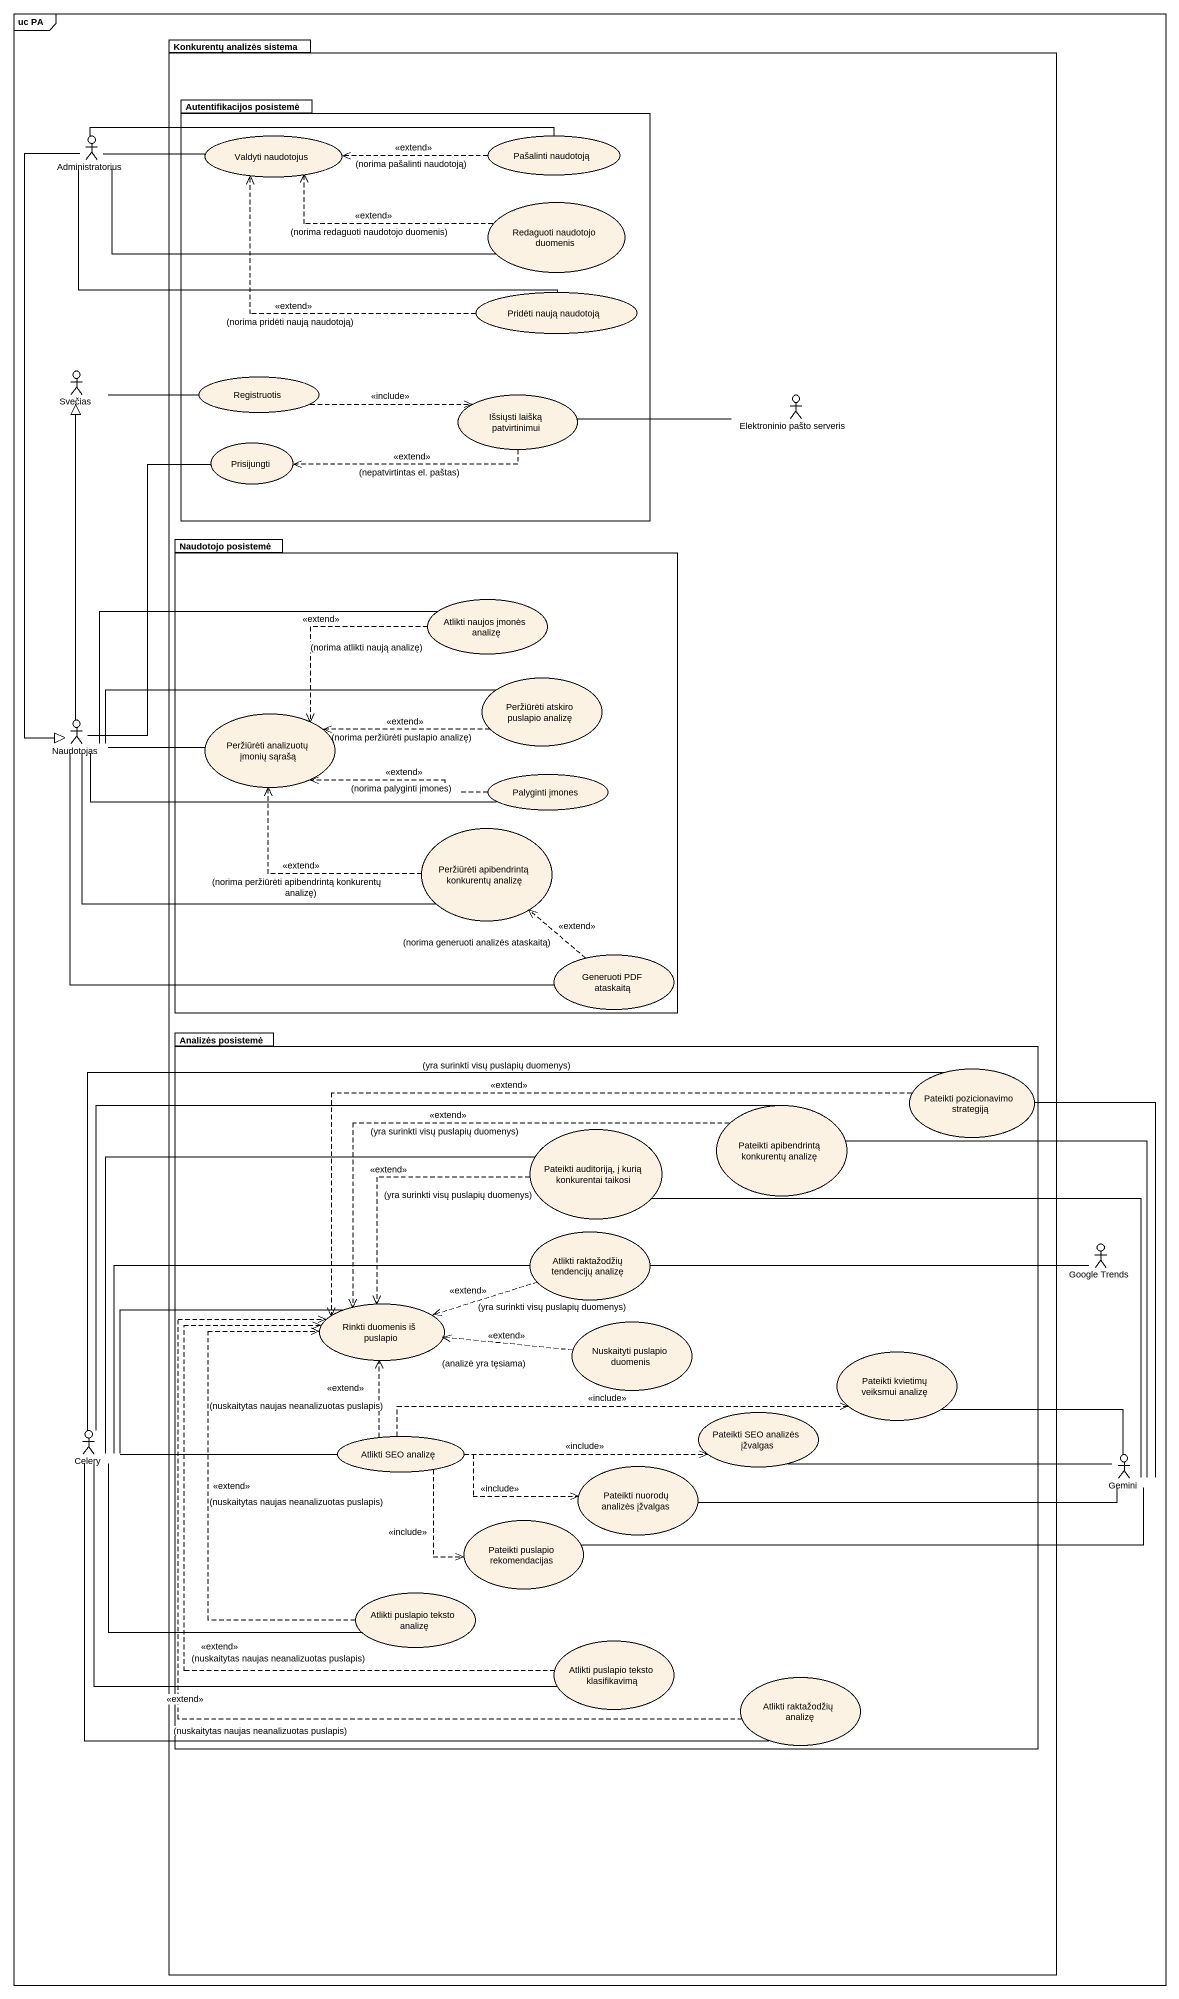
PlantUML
@startuml
mainframe uc PA
package "Konkurentų analizės sistema" as Konkurentų_analizės_sistema {
  package "Autentifikacijos posistemė" as Autentifikacijos_posistemė {
    usecase "Valdyti naudotojus" as Valdyti_naudotojus
    usecase "Pašalinti naudotoją" as Pašalinti_naudotoją
    usecase "Redaguoti naudotojo duomenis" as Redaguoti_naudotojo_duomenis
    usecase "Pridėti naują naudotoją" as Pridėti_naują_naudotoją
    usecase Registruotis
    usecase "Išsiųsti laišką patvirtinimui" as Išsiųsti_laišką
    usecase Prisijungti
  }
  actor "Elektroninio pašto serveris" as Elektroninio_pašto_serveris
  package "Naudotojo posistemė" as Naudotojo_posistemė {
    usecase "Atlikti naujos įmonės analizę" as Atlikti_naujos_įmonės
    usecase "Peržiūrėti atskiro puslapio analizę" as Peržiūrėti_atskiro_puslapio
    usecase "Peržiūrėti analizuotų įmonių sąrašą" as Peržiūrėti_analizuotų
    usecase "Palyginti įmones" as Palyginti_įmones
    usecase "Peržiūrėti apibendrintą konkurentų analizę" as Peržiūrėti_apibendrintą
    usecase "Generuoti PDF ataskaitą" as Generuoti_PDF_ataskaitą
  }
  package "Analizės posistemė" as Analizės_posistemė {
    usecase "Pateikti pozicionavimo strategiją" as Pateikti_pozicionavimo
    usecase "Pateikti apibendrintą konkurentų analizę" as Pateikti_apibendrintą
    usecase "Pateikti auditoriją, į kurią konkurentai taikosi" as Pateikti_auditoriją_į_kurią
    usecase "Atlikti raktažodžių tendencijų analizę" as Atlikti_raktažodžių
    usecase "Rinkti duomenis iš puslapio" as Rinkti_duomenis_iš_puslapio
    usecase "Nuskaityti puslapio duomenis" as Nuskaityti_puslapio_duomenis
    usecase "Pateikti kvietimų veiksmui analizę" as Pateikti_kvietimų_veiksmui
    usecase "Pateikti SEO analizės įžvalgas" as Pateikti_SEO_analizės
    usecase "Atlikti SEO analizę" as Atlikti_SEO_analizę
    usecase "Pateikti nuorodų analizės įžvalgas" as Pateikti_nuorodų_analizės
    usecase "Pateikti puslapio rekomendacijas" as Pateikti_puslapio
    usecase "Atlikti puslapio teksto analizę" as Atlikti_puslapio_teksto
    usecase "Atlikti puslapio teksto klasifikavimą" as Atlikti_puslapio_teksto_2
    usecase "Atlikti raktažodžių analizę" as Atlikti_raktažodžių_analizę
  }
}
actor Administratorius
actor Svečias
actor Naudotojas
actor "Google Trends" as Google_Trends
actor Celery
actor Gemini
Administratorius -right- Valdyti_naudotojus
Administratorius -right- Pašalinti_naudotoją
Administratorius -right- Redaguoti_naudotojo_duomenis
Administratorius -right- Pridėti_naują_naudotoją
Administratorius --|> Naudotojas
Pašalinti_naudotoją .left.> Valdyti_naudotojus : <<extend>>\n(norima pašalinti naudotoją)
Redaguoti_naudotojo_duomenis .left.> Valdyti_naudotojus : <<extend>>\n(norima redaguoti naudotojo duomenis)
Pridėti_naują_naudotoją .left.> Valdyti_naudotojus : <<extend>>\n(norima pridėti naują naudotoją)
Svečias -right- Registruotis
Registruotis .right.> Išsiųsti_laišką : <<include>>
Išsiųsti_laišką -right- Elektroninio_pašto_serveris
Išsiųsti_laišką .left.> Prisijungti : <<extend>>\n(nepatvirtintas el. paštas)
Atlikti_naujos_įmonės .left.> Peržiūrėti_analizuotų : <<extend>>\n(norima atlikti naują analizę)
Peržiūrėti_atskiro_puslapio .left.> Peržiūrėti_analizuotų : <<extend>>\n(norima peržiūrėti puslapio analizę)
Naudotojas -up-|> Svečias
Naudotojas -up- Prisijungti
Naudotojas -right- Atlikti_naujos_įmonės
Naudotojas -right- Peržiūrėti_atskiro_puslapio
Naudotojas -right- Peržiūrėti_analizuotų
Naudotojas -right- Palyginti_įmones
Naudotojas -right- Peržiūrėti_apibendrintą
Naudotojas -right- Generuoti_PDF_ataskaitą
Palyginti_įmones .left.> Peržiūrėti_analizuotų : <<extend>>\n(norima palyginti įmones)
Peržiūrėti_apibendrintą .left.> Peržiūrėti_analizuotų : <<extend>>\n(norima peržiūrėti apibendrintą konkurentų analizę)
Generuoti_PDF_ataskaitą .up.> Peržiūrėti_apibendrintą : <<extend>>\n(norima generuoti analizės ataskaitą)
Pateikti_pozicionavimo .left.> Rinkti_duomenis_iš_puslapio : (yra surinkti visų puslapių duomenys)\n<<extend>>
Pateikti_apibendrintą .left.> Rinkti_duomenis_iš_puslapio : <<extend>>\n(yra surinkti visų puslapių duomenys)
Pateikti_auditoriją_į_kurią ..> Rinkti_duomenis_iš_puslapio : <<extend>>\n(yra surinkti visų puslapių duomenys)
Atlikti_raktažodžių -right- Google_Trends
Atlikti_raktažodžių .left.> Rinkti_duomenis_iš_puslapio : <<extend>>\n(yra surinkti visų puslapių duomenys)
Nuskaityti_puslapio_duomenis .left.> Rinkti_duomenis_iš_puslapio : <<extend>>\n(analizė yra tęsiama)
Pateikti_SEO_analizės -right- Gemini
Celery -right- Pateikti_pozicionavimo
Celery -right- Pateikti_apibendrintą
Celery -right- Pateikti_auditoriją_į_kurią
Celery -right- Atlikti_raktažodžių
Celery -right- Rinkti_duomenis_iš_puslapio
Celery -right- Atlikti_SEO_analizę
Celery -right- Atlikti_puslapio_teksto
Celery -right- Atlikti_puslapio_teksto_2
Celery -right- Atlikti_raktažodžių_analizę
Atlikti_SEO_analizę .up.> Rinkti_duomenis_iš_puslapio : <<extend>>\n(nuskaitytas naujas neanalizuotas puslapis)
Atlikti_SEO_analizę .right.> Pateikti_kvietimų_veiksmui : <<include>>
Atlikti_SEO_analizę .right.> Pateikti_SEO_analizės : <<include>>
Atlikti_SEO_analizę .right.> Pateikti_nuorodų_analizės : <<include>>
Atlikti_SEO_analizę ..> Pateikti_puslapio : <<include>>
Gemini -up- Pateikti_pozicionavimo
Gemini -up- Pateikti_apibendrintą
Gemini -left- Pateikti_auditoriją_į_kurią
Gemini -left- Pateikti_kvietimų_veiksmui
Pateikti_nuorodų_analizės -right- Gemini
Pateikti_puslapio -right- Gemini
Atlikti_puslapio_teksto .up.> Rinkti_duomenis_iš_puslapio : <<extend>>\n(nuskaitytas naujas neanalizuotas puslapis)
Atlikti_puslapio_teksto_2 .up.> Rinkti_duomenis_iš_puslapio : <<extend>>\n(nuskaitytas naujas neanalizuotas puslapis)
Atlikti_raktažodžių_analizę .up.> Rinkti_duomenis_iš_puslapio : <<extend>>\n(nuskaitytas naujas neanalizuotas puslapis)
@enduml
